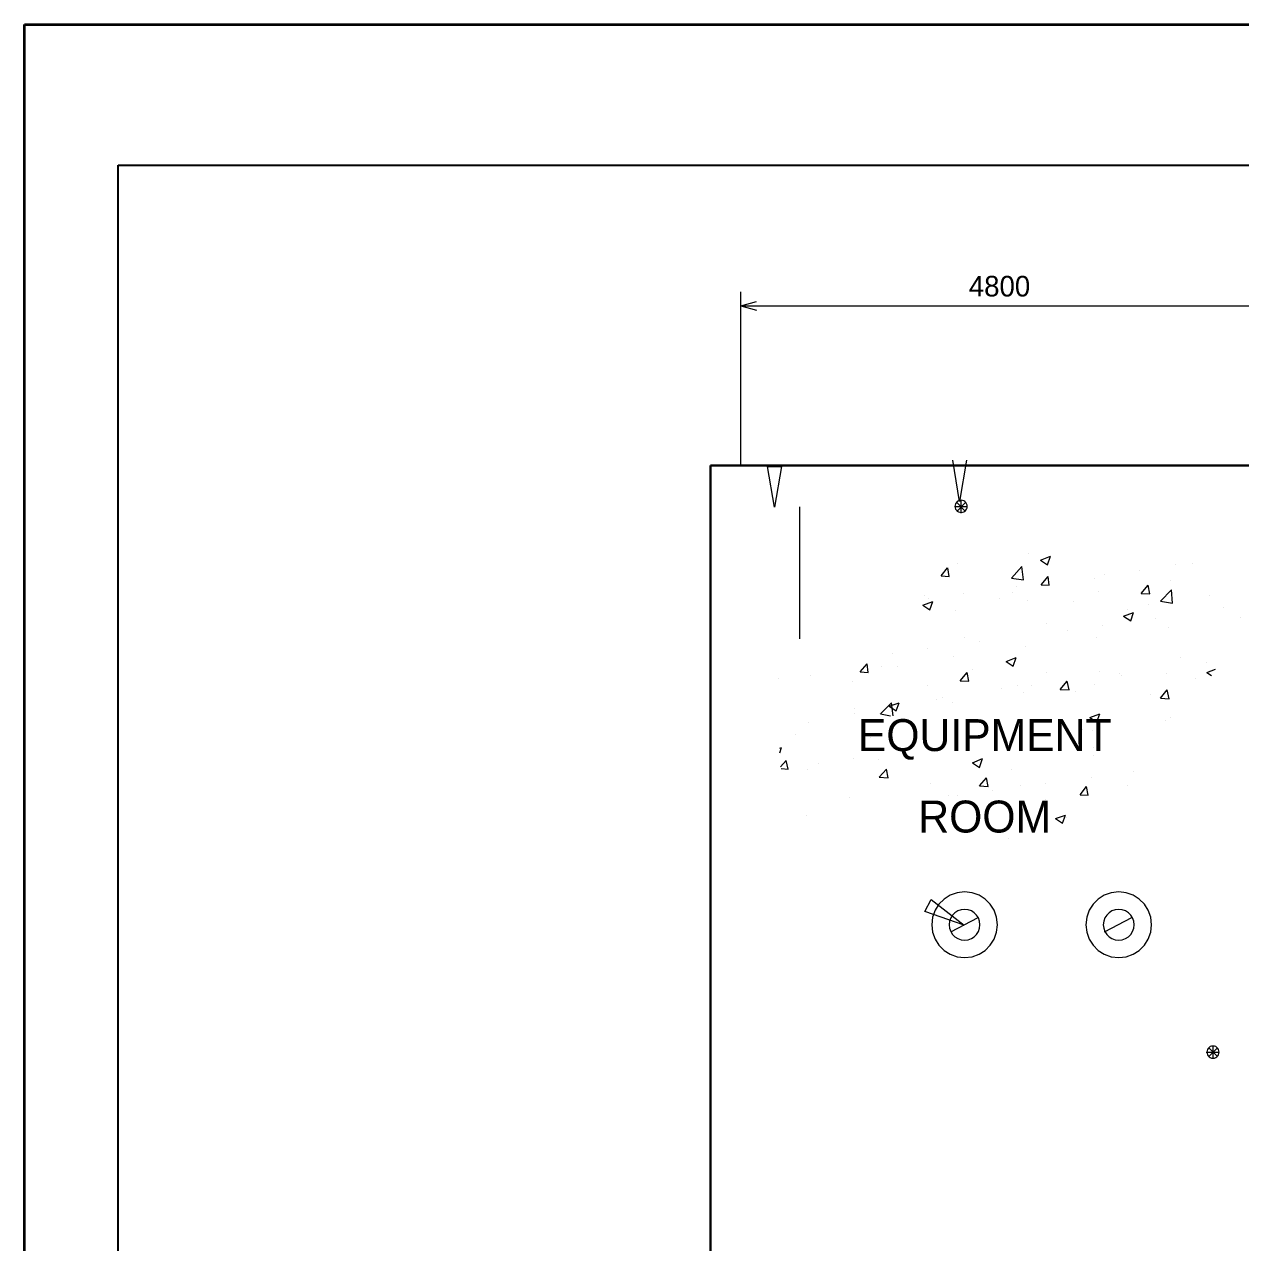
# Paper-space layout '01 Roof Support Layout' of a CAD drawing. Header units: millimetres. Extents: x 5 to 415, y 5 to 292.
# Drawn here: x 5 to 134.6, y 162.2 to 292 of the extents above; entities that cross this region are included whole.
import ezdxf
from ezdxf.enums import TextEntityAlignment as Align

# ---------------------------------------------------------------- set-up
doc = ezdxf.new("R2010")
doc.units = ezdxf.units.MM
for name, color, linetype in [('DIMENSIONS', 7, 'Continuous'), ('EXISTING', 7, 'Continuous'), ('FRAME', 7, 'Continuous'), ('TEXT', 7, 'Continuous')]:
    doc.layers.add(name, color=color, linetype=linetype)

# ---------------------------------------------------------------- blocks, each defined once
blk = doc.blocks.new('SHEET_01')
at = {"layer": 'DIMENSIONS', "color": 7, "linetype": 'Continuous', "lineweight": 13}
for p, q in [((81.36, 245), (81.36, 263.5)), ((81.36, 262), (83.01, 262.45)), ((81.36, 262), (136.48, 262)), ((81.36, 262), (83.01, 261.55))]:
    blk.add_line(p, q, dxfattribs=at)
at = {"layer": 'EXISTING', "color": 254, "linetype": 'Continuous', "lineweight": 13}
for p, q in [((104.67, 241.16), (103.93, 245.56)), ((105.41, 245.56), (104.67, 241.16)), ((84.95, 240.54), (84.21, 244.88)), ((84.21, 244.88), (85.7, 244.88)), ((85.7, 244.88), (84.95, 240.54)), ((87.62, 240.6), (87.62, 226.52)), ((104.19, 240.78), (104.17, 240.63)), ((104.17, 240.63), (104.19, 240.48)), ((105.48, 240.6), (104.17, 240.6)), ((104.24, 240.92), (104.19, 240.78)), ((104.19, 240.48), (104.24, 240.34)), ((104.32, 241.04), (104.24, 240.92)), ((104.24, 240.34), (104.32, 240.22)), ((104.42, 241.14), (104.32, 241.04)), ((104.32, 240.22), (104.42, 240.12)), ((105.29, 241.03), (104.36, 240.1)), ((105.29, 240.1), (104.36, 241.03)), ((104.54, 241.21), (104.42, 241.14)), ((104.68, 241.26), (104.54, 241.21)), ((104.83, 241.28), (104.68, 241.26)), ((104.79, 241.22), (104.79, 239.92)), ((104.97, 241.26), (104.83, 241.28)), ((105.11, 241.21), (104.97, 241.26)), ((105.23, 241.14), (105.11, 241.21)), ((105.33, 241.04), (105.23, 241.14)), ((105.23, 240.12), (105.33, 240.22)), ((105.41, 240.92), (105.33, 241.04)), ((105.33, 240.22), (105.41, 240.34)), ((105.46, 240.78), (105.41, 240.92)), ((105.41, 240.34), (105.46, 240.48)), ((105.48, 240.63), (105.46, 240.78)), ((105.46, 240.48), (105.48, 240.63)), ((104.42, 240.12), (104.54, 240.04)), ((104.54, 240.04), (104.68, 240)), ((104.68, 240), (104.83, 239.98)), ((104.83, 239.98), (104.97, 240)), ((104.97, 240), (105.11, 240.04)), ((105.11, 240.04), (105.23, 240.12)), ((112.05, 235.58), (112.05, 235.58)), ((113.29, 234.89), (114.34, 235.33)), ((114.03, 234.4), (114.34, 235.33)), ((102.69, 233.22), (103.37, 234.09)), ((103.55, 233.16), (103.43, 234.09)), ((104.42, 234.52), (104.42, 234.52)), ((110.19, 232.97), (111.3, 234.21)), ((111.49, 232.79), (111.3, 234.21)), ((113.29, 234.89), (114.03, 234.4)), ((123.83, 233.78), (123.83, 233.78)), ((127.67, 234.46), (127.67, 234.46)), ((129.47, 234.52), (129.47, 234.52)), ((102.69, 233.22), (103.55, 233.16)), ((110.19, 232.97), (111.49, 232.79)), ((113.35, 232.29), (114.09, 233.16)), ((114.22, 232.23), (114.09, 233.16)), ((118.99, 232.97), (118.99, 232.97)), ((120.11, 233.34), (120.11, 233.34)), ((127.11, 232.72), (127.11, 232.72)), ((100.95, 231.17), (100.95, 231.17)), ((105.1, 231.36), (105.1, 231.36)), ((110.31, 231.48), (110.31, 231.48)), ((110.75, 232.1), (110.75, 232.1)), ((113.35, 232.29), (114.22, 232.23)), ((119.43, 231.61), (119.43, 231.61)), ((124.01, 231.36), (124.76, 232.23)), ((124.01, 231.36), (124.94, 231.3)), ((124.94, 231.3), (124.76, 232.23)), ((126.06, 230.55), (127.24, 231.73)), ((127.36, 230.31), (127.24, 231.73)), ((131.27, 231.17), (131.27, 231.17)), ((100.76, 230.12), (101.82, 230.49)), ((100.76, 230.12), (101.51, 229.62)), ((101.38, 230.86), (101.38, 230.86)), ((101.51, 229.62), (101.82, 230.49)), ((101.63, 230), (101.63, 230)), ((108.89, 230.86), (108.89, 230.86)), ((111.86, 230.62), (111.86, 230.62)), ((116.82, 230.49), (116.82, 230.49)), ((124.82, 230.18), (124.82, 230.18)), ((126.06, 230.55), (127.36, 230.31)), ((132.76, 229.87), (132.76, 229.87)), ((104.24, 229.56), (104.24, 229.56)), ((122.15, 228.94), (123.21, 229.31)), ((122.15, 228.94), (122.9, 228.45)), ((122.59, 229.69), (122.59, 229.69)), ((122.9, 228.45), (123.21, 229.31)), ((125.56, 228.69), (125.56, 228.69)), ((134.55, 228.82), (134.55, 228.82)), ((113.91, 228.2), (113.91, 228.2)), ((116.2, 227.45), (116.2, 227.45)), ((119.92, 227.95), (119.92, 227.95)), ((126.93, 227.76), (126.93, 227.76)), ((105.23, 226.71), (105.23, 226.71)), ((106.78, 226.21), (106.78, 226.21)), ((119.24, 226.65), (119.24, 226.65)), ((97.48, 224.97), (97.48, 224.97)), ((101.2, 225.47), (101.2, 225.47)), ((104.05, 224.66), (104.05, 224.66)), ((111.68, 225.66), (111.68, 225.66)), ((94.07, 222.99), (94.81, 223.86)), ((94.94, 222.93), (94.81, 223.86)), ((96.3, 223.55), (96.3, 223.55)), ((98.04, 223.61), (98.04, 223.61)), ((109.63, 224.11), (110.68, 224.54)), ((109.63, 224.11), (110.37, 223.61)), ((110.37, 223.61), (110.68, 224.54)), ((128.23, 224.48), (128.23, 224.48)), ((131.02, 224.04), (131.02, 224.04)), ((131.02, 222.93), (131.95, 223.3)), ((85.33, 222.25), (85.33, 222.25)), ((88.8, 222.56), (88.8, 222.56)), ((94.07, 222.99), (94.94, 222.93)), ((104.73, 222.06), (105.48, 222.93)), ((104.73, 222.06), (105.66, 222)), ((105.66, 222), (105.48, 222.93)), ((106.03, 223.24), (106.03, 223.24)), ((113.97, 222.93), (113.97, 222.93)), ((116.02, 222.06), (116.02, 222.06)), ((119.55, 222.99), (119.55, 222.99)), ((121.66, 222.8), (121.66, 222.8)), ((121.91, 222.56), (121.91, 222.56)), ((126.74, 222.8), (126.74, 222.8)), ((129.84, 222.25), (129.84, 222.25)), ((131.02, 222.93), (131.52, 222.62)), ((93.26, 221.94), (93.26, 221.94)), ((101.2, 221.56), (101.2, 221.56)), ((109.13, 221.25), (109.13, 221.25)), ((110.87, 221.5), (110.87, 221.5)), ((111.49, 220.76), (111.49, 220.76)), ((112.3, 221.56), (112.3, 221.56)), ((115.4, 221.13), (116.14, 222)), ((115.4, 221.13), (116.33, 221.07)), ((116.33, 221.07), (116.14, 222)), ((117.07, 220.94), (117.07, 220.94)), ((119.05, 221.69), (119.05, 221.69)), ((126.06, 220.2), (126.8, 221.07)), ((126.99, 220.14), (126.8, 221.07)), ((96.24, 218.53), (97.42, 219.7)), ((97.17, 219.33), (98.22, 219.7)), ((97.23, 219.58), (97.23, 219.58)), ((97.6, 218.33), (97.42, 219.7)), ((97.91, 218.84), (98.22, 219.7)), ((102.19, 220.01), (102.19, 220.01)), ((102.87, 220.32), (102.87, 220.32)), ((103.86, 219.7), (103.86, 219.7)), ((125.01, 220.57), (125.01, 220.57)), ((126.06, 220.2), (126.99, 220.14)), ((93.51, 219.08), (93.51, 219.08)), ((93.51, 218.53), (93.51, 218.53)), ((96.18, 218.59), (96.18, 218.59)), ((96.24, 218.53), (97.32, 218.33)), ((97.17, 219.33), (97.91, 218.84)), ((118.56, 218.15), (119.61, 218.53)), ((118.56, 218.15), (119.3, 217.66)), ((119.3, 217.66), (119.61, 218.53)), ((127.11, 218.15), (127.11, 218.15)), ((88.61, 217.6), (88.61, 217.6)), ((117.75, 216.91), (117.75, 216.91)), ((126.56, 217.84), (126.56, 217.84)), ((87.19, 216.36), (87.19, 216.36)), ((95.12, 216.05), (95.12, 216.05)), ((118.87, 216.73), (118.87, 216.73)), ((85.51, 214.87), (85.7, 214.93)), ((85.51, 214.37), (85.7, 214.93)), ((118.93, 214.99), (118.93, 214.99)), ((85.57, 212.88), (86.19, 213.57)), ((86.38, 212.64), (86.19, 213.57)), ((89.6, 213.26), (89.6, 213.26)), ((93.32, 213.75), (93.32, 213.75)), ((95.99, 213.63), (95.99, 213.63)), ((106.03, 213.32), (107.09, 213.75)), ((106.03, 213.32), (106.78, 212.82)), ((106.78, 212.82), (107.09, 213.75)), ((118.93, 214.12), (118.93, 214.12)), ((85.64, 212.7), (86.38, 212.64)), ((88.43, 212.64), (88.43, 212.64)), ((96.11, 211.77), (96.86, 212.64)), ((96.11, 211.77), (97.04, 211.71)), ((97.04, 211.71), (96.86, 212.64)), ((106.78, 210.84), (107.52, 211.71)), ((107.71, 210.78), (107.52, 211.71)), ((110.25, 212.64), (110.25, 212.64)), ((118.68, 211.77), (118.68, 211.77)), ((123.21, 212.33), (123.21, 212.33)), ((101.57, 211.15), (101.57, 211.15)), ((106.78, 210.84), (107.71, 210.78)), ((108.2, 210.34), (108.2, 210.34)), ((111.18, 210.84), (111.18, 210.84)), ((113.85, 211.09), (113.85, 211.09)), ((117.5, 209.91), (118.19, 210.78)), ((118.37, 209.85), (118.19, 210.78)), ((122.53, 210.84), (122.53, 210.84)), ((92.95, 209.66), (92.95, 209.66)), ((103.49, 209.78), (103.49, 209.78)), ((104.48, 209.85), (104.48, 209.85)), ((113.85, 209.35), (113.85, 209.35)), ((117.5, 209.91), (118.37, 209.85)), ((88.3, 207.74), (88.3, 207.74)), ((114.9, 207.37), (115.95, 207.74)), ((115.64, 206.87), (115.95, 207.74)), ((114.9, 207.37), (115.64, 206.87)), ((116.02, 207.43), (116.02, 207.43)), ((109.88, 205.2), (109.88, 205.2)), ((100.95, 197.45), (101.63, 198.75)), ((101.63, 198.75), (105.17, 196.02)), ((103.01, 198.78), (102.46, 198.24)), ((103.66, 199.2), (103.01, 198.78)), ((104.39, 199.46), (103.66, 199.2)), ((105.2, 199.55), (104.39, 199.46)), ((106, 199.46), (105.2, 199.55)), ((106.74, 199.2), (106, 199.46)), ((107.39, 198.78), (106.74, 199.2)), ((107.93, 198.24), (107.39, 198.78)), ((119.44, 198.78), (118.89, 198.24)), ((120.09, 199.2), (119.44, 198.78)), ((120.82, 199.46), (120.09, 199.2)), ((121.63, 199.55), (120.82, 199.46)), ((122.43, 199.46), (121.63, 199.55)), ((123.17, 199.2), (122.43, 199.46)), ((123.82, 198.78), (123.17, 199.2)), ((124.36, 198.24), (123.82, 198.78)), ((105.17, 196.02), (100.95, 197.45)), ((102.05, 197.59), (101.79, 196.85)), ((102.46, 198.24), (102.05, 197.59)), ((104.47, 197.53), (104.17, 197.33)), ((104.82, 197.65), (104.47, 197.53)), ((105.2, 197.69), (104.82, 197.65)), ((105.57, 197.65), (105.2, 197.69)), ((105.92, 197.53), (105.57, 197.65)), ((106.22, 197.33), (105.92, 197.53)), ((108.34, 197.59), (107.93, 198.24)), ((108.61, 196.85), (108.34, 197.59)), ((118.48, 197.59), (118.22, 196.85)), ((118.89, 198.24), (118.48, 197.59)), ((120.9, 197.53), (120.6, 197.33)), ((121.25, 197.65), (120.9, 197.53)), ((121.63, 197.69), (121.25, 197.65)), ((122, 197.65), (121.63, 197.69)), ((122.35, 197.53), (122, 197.65)), ((122.65, 197.33), (122.35, 197.53)), ((124.77, 197.59), (124.36, 198.24)), ((125.04, 196.85), (124.77, 197.59)), ((101.79, 196.85), (101.69, 196.05)), ((101.69, 196.05), (101.79, 195.25)), ((103.6, 196.43), (103.55, 196.05)), ((103.55, 196.05), (103.6, 195.67)), ((103.72, 196.77), (103.6, 196.43)), ((103.91, 197.08), (103.72, 196.77)), ((103.74, 195.28), (106.65, 196.83)), ((104.17, 197.33), (103.91, 197.08)), ((106.48, 197.08), (106.22, 197.33)), ((106.67, 196.77), (106.48, 197.08)), ((106.8, 196.43), (106.67, 196.77)), ((106.84, 196.05), (106.8, 196.43)), ((106.8, 195.67), (106.84, 196.05)), ((108.7, 196.05), (108.61, 196.85)), ((108.61, 195.25), (108.7, 196.05)), ((118.22, 196.85), (118.12, 196.05)), ((118.12, 196.05), (118.22, 195.25)), ((120.03, 196.43), (119.98, 196.05)), ((119.98, 196.05), (120.03, 195.67)), ((120.15, 196.77), (120.03, 196.43)), ((120.11, 195.28), (123.02, 196.83)), ((120.34, 197.08), (120.15, 196.77)), ((120.6, 197.33), (120.34, 197.08)), ((122.91, 197.08), (122.65, 197.33)), ((123.1, 196.77), (122.91, 197.08)), ((123.23, 196.43), (123.1, 196.77)), ((123.27, 196.05), (123.23, 196.43)), ((123.23, 195.67), (123.27, 196.05)), ((125.13, 196.05), (125.04, 196.85)), ((125.04, 195.25), (125.13, 196.05)), ((101.79, 195.25), (102.05, 194.51)), ((103.6, 195.67), (103.72, 195.33)), ((103.72, 195.33), (103.91, 195.02)), ((103.91, 195.02), (104.17, 194.77)), ((104.17, 194.77), (104.47, 194.57)), ((105.92, 194.57), (106.22, 194.77)), ((106.22, 194.77), (106.48, 195.02)), ((106.48, 195.02), (106.67, 195.33)), ((106.67, 195.33), (106.8, 195.67)), ((108.34, 194.51), (108.61, 195.25)), ((118.22, 195.25), (118.48, 194.51)), ((120.03, 195.67), (120.15, 195.33)), ((120.15, 195.33), (120.34, 195.02)), ((120.34, 195.02), (120.6, 194.77)), ((120.6, 194.77), (120.9, 194.57)), ((122.35, 194.57), (122.65, 194.77)), ((122.65, 194.77), (122.91, 195.02)), ((122.91, 195.02), (123.1, 195.33)), ((123.1, 195.33), (123.23, 195.67)), ((124.77, 194.51), (125.04, 195.25)), ((102.05, 194.51), (102.46, 193.86)), ((102.46, 193.86), (103.01, 193.32)), ((104.47, 194.57), (104.82, 194.45)), ((104.82, 194.45), (105.2, 194.41)), ((105.2, 194.41), (105.57, 194.45)), ((105.57, 194.45), (105.92, 194.57)), ((107.39, 193.32), (107.93, 193.86)), ((107.93, 193.86), (108.34, 194.51)), ((118.48, 194.51), (118.89, 193.86)), ((118.89, 193.86), (119.44, 193.32)), ((120.9, 194.57), (121.25, 194.45)), ((121.25, 194.45), (121.63, 194.41)), ((121.63, 194.41), (122, 194.45)), ((122, 194.45), (122.35, 194.57)), ((123.82, 193.32), (124.36, 193.86)), ((124.36, 193.86), (124.77, 194.51)), ((103.01, 193.32), (103.66, 192.9)), ((103.66, 192.9), (104.39, 192.64)), ((104.39, 192.64), (105.2, 192.55)), ((105.2, 192.55), (106, 192.64)), ((106, 192.64), (106.74, 192.9)), ((106.74, 192.9), (107.39, 193.32)), ((119.44, 193.32), (120.09, 192.9)), ((120.09, 192.9), (120.82, 192.64)), ((120.82, 192.64), (121.63, 192.55)), ((121.63, 192.55), (122.43, 192.64)), ((122.43, 192.64), (123.17, 192.9)), ((123.17, 192.9), (123.82, 193.32)), ((131.38, 183.06), (131.26, 182.98)), ((131.52, 183.11), (131.38, 183.06)), ((131.67, 183.12), (131.52, 183.11)), ((131.64, 183.12), (131.64, 181.76)), ((131.82, 183.11), (131.67, 183.12)), ((131.96, 183.06), (131.82, 183.11)), ((132.08, 182.98), (131.96, 183.06)), ((132.32, 182.44), (130.96, 182.44)), ((131.04, 182.62), (131.02, 182.47)), ((131.02, 182.47), (131.04, 182.32)), ((131.09, 182.76), (131.04, 182.62)), ((131.04, 182.32), (131.09, 182.19)), ((131.16, 182.88), (131.09, 182.76)), ((131.09, 182.19), (131.16, 182.07)), ((131.26, 182.98), (131.16, 182.88)), ((131.16, 182.07), (131.26, 181.97)), ((132.14, 182.94), (131.21, 182.01)), ((132.14, 182.01), (131.21, 182.94)), ((131.26, 181.97), (131.38, 181.89)), ((131.38, 181.89), (131.52, 181.84)), ((131.52, 181.84), (131.67, 181.82)), ((131.67, 181.82), (131.82, 181.84)), ((131.82, 181.84), (131.96, 181.89)), ((131.96, 181.89), (132.08, 181.97)), ((132.18, 182.88), (132.08, 182.98)), ((132.08, 181.97), (132.18, 182.07)), ((132.26, 182.76), (132.18, 182.88)), ((132.18, 182.07), (132.26, 182.19)), ((132.3, 182.62), (132.26, 182.76)), ((132.26, 182.19), (132.3, 182.32)), ((132.32, 182.47), (132.3, 182.62)), ((132.3, 182.32), (132.32, 182.47))]:
    blk.add_line(p, q, dxfattribs=at)
at = {"layer": 'EXISTING', "color": 7, "linetype": 'Continuous', "lineweight": 30}
blk.add_line((78.13, 155.66), (78.13, 245), dxfattribs=at)
at = {"layer": 'EXISTING', "color": 7, "lineweight": 30}
blk.add_line((78.13, 245), (136.48, 245), dxfattribs=at)
at = {"layer": 'FRAME', "color": 7, "linetype": 'Continuous', "lineweight": 35}
for p, q in [((5, 292), (415, 292)), ((5, 5), (5, 292))]:
    blk.add_line(p, q, dxfattribs=at)
at = {"layer": 'FRAME', "color": 7, "linetype": 'Continuous', "lineweight": 25}
for p, q in [((15, 277), (335, 277)), ((15, 16), (15, 277))]:
    blk.add_line(p, q, dxfattribs=at)
at = {"layer": 'TEXT'}
for s, height, p in [('4800', 2.2, (108.92, 263)), ('EQUIPMENT', 3.4, (107.34, 214.56)), ('ROOM', 3.4, (107.34, 205.88))]:
    blk.add_text(s, height=height, dxfattribs=at).set_placement(p, align=Align.CENTER)

psp = doc.layouts.new('01 Roof Support Layout')

# ---------------------------------------------------------------- block references
psp.add_blockref('SHEET_01', (0, 0))

doc.saveas('drawing.dxf')
